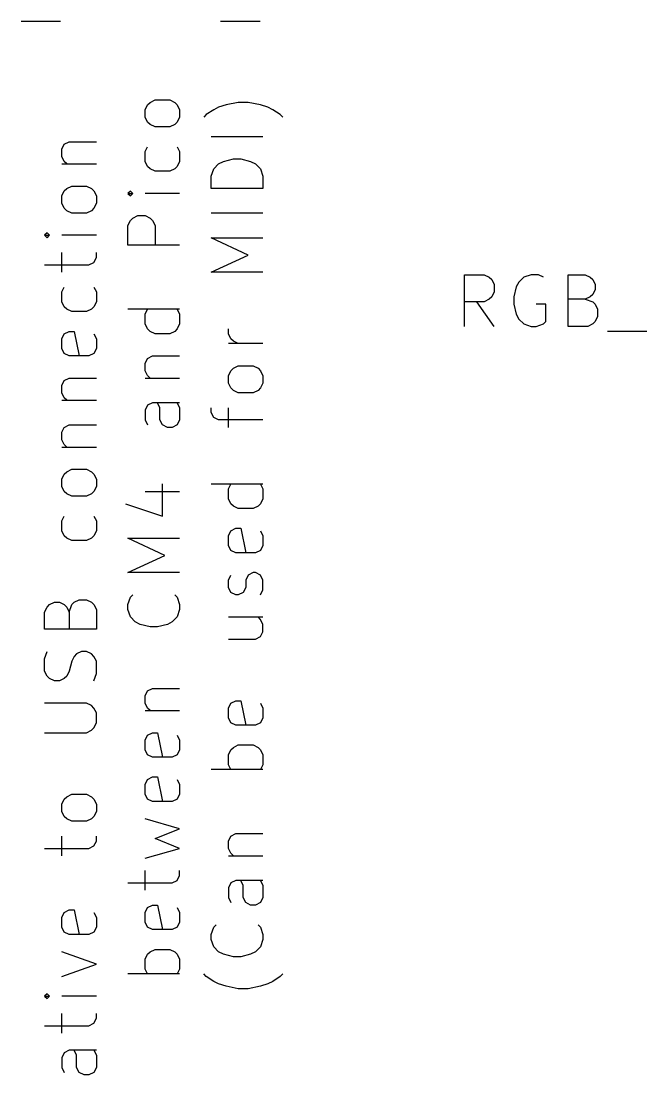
# Model space of a CAD drawing. Extents: x 0.4 to 11.3, y -7.9 to -0.4.
# Drawn here: x 3.61 to 4.215, y -3.697 to -2.678 of the extents above; entities that cross this region are included whole.
import ezdxf

# ---------------------------------------------------------------- set-up
doc = ezdxf.new("R2010")
doc.units = 0
doc.header["$MEASUREMENT"] = 0
doc.layers.add('BLUE3', color=171, linetype='CONTINUOUS')
doc.layers.add('BROWN2', color=54, linetype='CONTINUOUS')

msp = doc.modelspace()

# ---------------------------------------------------------------- linework, layer by layer
at = {"layer": 'BLUE3', "linetype": 'CONTINUOUS'}
for p, q in [((3.72972, -2.76331), (3.7321, -2.75855)), ((3.7321, -2.75855), (3.73448, -2.75617)), ((3.73448, -2.75617), (3.73924, -2.75379)), ((3.73924, -2.75379), (3.75353, -2.75379)), ((3.75353, -2.75379), (3.75829, -2.75617)), ((3.75829, -2.75617), (3.76067, -2.75855)), ((3.76067, -2.75855), (3.76305, -2.76331)), ((3.8007, -2.76093), (3.79593, -2.76331)), ((3.80784, -2.75855), (3.8007, -2.76093)), ((3.81974, -2.75617), (3.80784, -2.75855)), ((3.82927, -2.75617), (3.81974, -2.75617)), ((3.84117, -2.75855), (3.82927, -2.75617)), ((3.84831, -2.76093), (3.84117, -2.75855)), ((3.85307, -2.76331), (3.84831, -2.76093)), ((3.72972, -2.77045), (3.72972, -2.76331)), ((3.7321, -2.77522), (3.72972, -2.77045)), ((3.76305, -2.77045), (3.76067, -2.77522)), ((3.76305, -2.76331), (3.76305, -2.77045)), ((3.78879, -2.76807), (3.78641, -2.77046)), ((3.79593, -2.76331), (3.78879, -2.76807)), ((3.86022, -2.76807), (3.85307, -2.76331)), ((3.8626, -2.77046), (3.86022, -2.76807)), ((3.73448, -2.7776), (3.7321, -2.77522)), ((3.73924, -2.77998), (3.73448, -2.7776)), ((3.75353, -2.77998), (3.73924, -2.77998)), ((3.75829, -2.7776), (3.75353, -2.77998)), ((3.76067, -2.77522), (3.75829, -2.7776)), ((3.84355, -2.78951), (3.79355, -2.78951)), ((3.64922, -2.80141), (3.6516, -2.79665)), ((3.64922, -2.80855), (3.64922, -2.80141)), ((3.6516, -2.79665), (3.65636, -2.79426)), ((3.65636, -2.79426), (3.68255, -2.79426)), ((3.72972, -2.80379), (3.7321, -2.79903)), ((3.76067, -2.79903), (3.76305, -2.80379)), ((3.6516, -2.81331), (3.64922, -2.80855)), ((3.72972, -2.81331), (3.72972, -2.80379)), ((3.76305, -2.80379), (3.76305, -2.81331)), ((3.80546, -2.81331), (3.81498, -2.81094)), ((3.81498, -2.81094), (3.82212, -2.81094)), ((3.82212, -2.81094), (3.83165, -2.81331)), ((3.64922, -2.81569), (3.68255, -2.81569)), ((3.65398, -2.81569), (3.6516, -2.81331)), ((3.7321, -2.81807), (3.72972, -2.81331)), ((3.73448, -2.82046), (3.7321, -2.81807)), ((3.73924, -2.82283), (3.73448, -2.82046)), ((3.75829, -2.82046), (3.75353, -2.82283)), ((3.76067, -2.81807), (3.75829, -2.82046)), ((3.76305, -2.81331), (3.76067, -2.81807)), ((3.79355, -2.8276), (3.79593, -2.82046)), ((3.79593, -2.82046), (3.8007, -2.8157)), ((3.8007, -2.8157), (3.80546, -2.81331)), ((3.83165, -2.81331), (3.83641, -2.8157)), ((3.83641, -2.8157), (3.84117, -2.82046)), ((3.84117, -2.82046), (3.84355, -2.8276)), ((3.75353, -2.82283), (3.73924, -2.82283)), ((3.79355, -2.83951), (3.79355, -2.8276)), ((3.84355, -2.8276), (3.84355, -2.83951)), ((3.64922, -2.84664), (3.6516, -2.84188)), ((3.6516, -2.84188), (3.65398, -2.8395)), ((3.65398, -2.8395), (3.65874, -2.83712)), ((3.65874, -2.83712), (3.67303, -2.83712)), ((3.67303, -2.83712), (3.67779, -2.8395)), ((3.67779, -2.8395), (3.68017, -2.84188)), ((3.68017, -2.84188), (3.68255, -2.84664)), ((3.71543, -2.84189), (3.71305, -2.84427)), ((3.71781, -2.84427), (3.71543, -2.84189)), ((3.84355, -2.83951), (3.79355, -2.83951)), ((3.64922, -2.85378), (3.64922, -2.84664)), ((3.68255, -2.84664), (3.68255, -2.85378)), ((3.71305, -2.84427), (3.71543, -2.84665)), ((3.71305, -2.84427), (3.71781, -2.84427)), ((3.71543, -2.84665), (3.71781, -2.84427)), ((3.76305, -2.84427), (3.72972, -2.84427)), ((3.6516, -2.85855), (3.64922, -2.85378)), ((3.65398, -2.86093), (3.6516, -2.85855)), ((3.65874, -2.86331), (3.65398, -2.86093)), ((3.67303, -2.86331), (3.65874, -2.86331)), ((3.67779, -2.86093), (3.67303, -2.86331)), ((3.68017, -2.85855), (3.67779, -2.86093)), ((3.68255, -2.85378), (3.68017, -2.85855)), ((3.84355, -2.86332), (3.79355, -2.86332)), ((3.71305, -2.87522), (3.71543, -2.87046)), ((3.71543, -2.87046), (3.71781, -2.86807)), ((3.71781, -2.86807), (3.72257, -2.8657)), ((3.72257, -2.8657), (3.72972, -2.8657)), ((3.72972, -2.8657), (3.73448, -2.86807)), ((3.73448, -2.86807), (3.73686, -2.87046)), ((3.73686, -2.87046), (3.73924, -2.87522)), ((3.63493, -2.88236), (3.63255, -2.88474)), ((3.63731, -2.88474), (3.63493, -2.88236)), ((3.71305, -2.89427), (3.71305, -2.87522)), ((3.73924, -2.87522), (3.73924, -2.89427)), ((3.63255, -2.88474), (3.63493, -2.88712)), ((3.63255, -2.88474), (3.63731, -2.88474)), ((3.63493, -2.88712), (3.63731, -2.88474)), ((3.68255, -2.88474), (3.64922, -2.88474)), ((3.82927, -2.90379), (3.79355, -2.88713)), ((3.79355, -2.88713), (3.84355, -2.88713)), ((3.64922, -2.92045), (3.64922, -2.90141)), ((3.68255, -2.90617), (3.68255, -2.90141)), ((3.76305, -2.89427), (3.71305, -2.89427)), ((3.79355, -2.92046), (3.82927, -2.90379)), ((3.63255, -2.91331), (3.67541, -2.91331)), ((3.67541, -2.91331), (3.68017, -2.91093)), ((3.68017, -2.91093), (3.68255, -2.90617)), ((3.84355, -2.92046), (3.79355, -2.92046)), ((3.64922, -2.9395), (3.6516, -2.93474)), ((3.68017, -2.93474), (3.68255, -2.9395)), ((3.64922, -2.94902), (3.64922, -2.9395)), ((3.68255, -2.9395), (3.68255, -2.94902)), ((3.6516, -2.95379), (3.64922, -2.94902)), ((3.65398, -2.95617), (3.6516, -2.95379)), ((3.68017, -2.95379), (3.67779, -2.95617)), ((3.68255, -2.94902), (3.68017, -2.95379)), ((3.65874, -2.95855), (3.65398, -2.95617)), ((3.67303, -2.95855), (3.65874, -2.95855)), ((3.67779, -2.95617), (3.67303, -2.95855)), ((3.76305, -2.95617), (3.71305, -2.95617)), ((3.72972, -2.96093), (3.7321, -2.95617)), ((3.72972, -2.97045), (3.72972, -2.96093)), ((3.76067, -2.95617), (3.76305, -2.96093)), ((3.76305, -2.96093), (3.76305, -2.97045)), ((3.7321, -2.97522), (3.72972, -2.97045)), ((3.73448, -2.9776), (3.7321, -2.97522)), ((3.76067, -2.97522), (3.75829, -2.9776)), ((3.76305, -2.97045), (3.76067, -2.97522)), ((3.81022, -2.97998), (3.81022, -2.97522)), ((3.64922, -2.98474), (3.6516, -2.97998)), ((3.64922, -2.99426), (3.64922, -2.98474)), ((3.6516, -2.97998), (3.65636, -2.9776)), ((3.65636, -2.9776), (3.66112, -2.9776)), ((3.66112, -2.9776), (3.66589, -3.00141)), ((3.68017, -2.97998), (3.68255, -2.98474)), ((3.68255, -2.98474), (3.68255, -2.99426)), ((3.73924, -2.97998), (3.73448, -2.9776)), ((3.75353, -2.97998), (3.73924, -2.97998)), ((3.75829, -2.9776), (3.75353, -2.97998)), ((3.8126, -2.98474), (3.81022, -2.97998)), ((3.81498, -2.98713), (3.8126, -2.98474)), ((3.6516, -2.99903), (3.64922, -2.99426)), ((3.68255, -2.99426), (3.68017, -2.99903)), ((3.84355, -2.98951), (3.81022, -2.98951)), ((3.81974, -2.98951), (3.81498, -2.98713)), ((3.65636, -3.00141), (3.6516, -2.99903)), ((3.67541, -3.00141), (3.65636, -3.00141)), ((3.68017, -2.99903), (3.67541, -3.00141)), ((3.72972, -3.00855), (3.7321, -3.00379)), ((3.7321, -3.00379), (3.73686, -3.00141)), ((3.73686, -3.00141), (3.76305, -3.00141)), ((3.72972, -3.01569), (3.72972, -3.00855)), ((3.7321, -3.02045), (3.72972, -3.01569)), ((3.81022, -3.02046), (3.8126, -3.0157)), ((3.8126, -3.0157), (3.81498, -3.01331)), ((3.81498, -3.01331), (3.81974, -3.01093)), ((3.81974, -3.01093), (3.83403, -3.01093)), ((3.83403, -3.01093), (3.83879, -3.01331)), ((3.83879, -3.01331), (3.84117, -3.0157)), ((3.84117, -3.0157), (3.84355, -3.02046)), ((3.64922, -3.02998), (3.6516, -3.02522)), ((3.6516, -3.02522), (3.65636, -3.02283)), ((3.65636, -3.02283), (3.68255, -3.02283)), ((3.72972, -3.02283), (3.76305, -3.02283)), ((3.73448, -3.02283), (3.7321, -3.02045)), ((3.81022, -3.0276), (3.81022, -3.02046)), ((3.84355, -3.02046), (3.84355, -3.0276)), ((3.64922, -3.03712), (3.64922, -3.02998)), ((3.8126, -3.03236), (3.81022, -3.0276)), ((3.81498, -3.03474), (3.8126, -3.03236)), ((3.81974, -3.03712), (3.81498, -3.03474)), ((3.83879, -3.03474), (3.83403, -3.03712)), ((3.84117, -3.03236), (3.83879, -3.03474)), ((3.84355, -3.0276), (3.84117, -3.03236)), ((3.6516, -3.04188), (3.64922, -3.03712)), ((3.64922, -3.04426), (3.68255, -3.04426)), ((3.65398, -3.04426), (3.6516, -3.04188)), ((3.73686, -3.04664), (3.7321, -3.04902)), ((3.76305, -3.04664), (3.73686, -3.04664)), ((3.744, -3.0514), (3.74162, -3.04664)), ((3.76067, -3.04664), (3.76305, -3.0514)), ((3.83403, -3.03712), (3.81974, -3.03712)), ((3.7321, -3.04902), (3.72972, -3.05378)), ((3.72972, -3.05378), (3.72972, -3.06331)), ((3.744, -3.06331), (3.744, -3.0514)), ((3.76305, -3.0514), (3.76305, -3.06331)), ((3.79355, -3.05617), (3.79355, -3.05141)), ((3.79593, -3.06093), (3.79355, -3.05617)), ((3.81022, -3.07046), (3.81022, -3.05141)), ((3.72972, -3.06331), (3.7321, -3.06807)), ((3.74639, -3.06807), (3.744, -3.06331)), ((3.76305, -3.06331), (3.76067, -3.06807)), ((3.8007, -3.06331), (3.79593, -3.06093)), ((3.84355, -3.06331), (3.8007, -3.06331)), ((3.64922, -3.07521), (3.6516, -3.07045)), ((3.64922, -3.08235), (3.64922, -3.07521)), ((3.6516, -3.07045), (3.65636, -3.06807)), ((3.65636, -3.06807), (3.68255, -3.06807)), ((3.75115, -3.07045), (3.74639, -3.06807)), ((3.75591, -3.07045), (3.75115, -3.07045)), ((3.76067, -3.06807), (3.75591, -3.07045)), ((3.6516, -3.08712), (3.64922, -3.08235)), ((3.65398, -3.0895), (3.6516, -3.08712)), ((3.64922, -3.0895), (3.68255, -3.0895)), ((3.64922, -3.12045), (3.6516, -3.11569)), ((3.6516, -3.11569), (3.65398, -3.11331)), ((3.65398, -3.11331), (3.65874, -3.11093)), ((3.65874, -3.11093), (3.67303, -3.11093)), ((3.67303, -3.11093), (3.67779, -3.11331)), ((3.67779, -3.11331), (3.68017, -3.11569)), ((3.68017, -3.11569), (3.68255, -3.12045)), ((3.64922, -3.12759), (3.64922, -3.12045)), ((3.6516, -3.13235), (3.64922, -3.12759)), ((3.68255, -3.12759), (3.68017, -3.13235)), ((3.68255, -3.12045), (3.68255, -3.12759)), ((3.74639, -3.15616), (3.74639, -3.12521)), ((3.84355, -3.12522), (3.79355, -3.12522)), ((3.81022, -3.12998), (3.8126, -3.12522)), ((3.84117, -3.12522), (3.84355, -3.12998)), ((3.65398, -3.13474), (3.6516, -3.13235)), ((3.65874, -3.13711), (3.65398, -3.13474)), ((3.67303, -3.13711), (3.65874, -3.13711)), ((3.67779, -3.13474), (3.67303, -3.13711)), ((3.68017, -3.13235), (3.67779, -3.13474)), ((3.72972, -3.13235), (3.76305, -3.13235)), ((3.81022, -3.1395), (3.81022, -3.12998)), ((3.84355, -3.12998), (3.84355, -3.1395)), ((3.71067, -3.14426), (3.74639, -3.15616)), ((3.8126, -3.14426), (3.81022, -3.1395)), ((3.81498, -3.14665), (3.8126, -3.14426)), ((3.81974, -3.14902), (3.81498, -3.14665)), ((3.83879, -3.14665), (3.83403, -3.14902)), ((3.84117, -3.14426), (3.83879, -3.14665)), ((3.84355, -3.1395), (3.84117, -3.14426)), ((3.64922, -3.16093), (3.6516, -3.15617)), ((3.68017, -3.15617), (3.68255, -3.16093)), ((3.83403, -3.14902), (3.81974, -3.14902)), ((3.64922, -3.17045), (3.64922, -3.16093)), ((3.68255, -3.16093), (3.68255, -3.17045)), ((3.8126, -3.17046), (3.81736, -3.16807)), ((3.81736, -3.16807), (3.82212, -3.16807)), ((3.82212, -3.16807), (3.82689, -3.19188)), ((3.6516, -3.17521), (3.64922, -3.17045)), ((3.65398, -3.17759), (3.6516, -3.17521)), ((3.65874, -3.17997), (3.65398, -3.17759)), ((3.67779, -3.17759), (3.67303, -3.17997)), ((3.68017, -3.17521), (3.67779, -3.17759)), ((3.68255, -3.17045), (3.68017, -3.17521)), ((3.74877, -3.19426), (3.71305, -3.17759)), ((3.71305, -3.17759), (3.76305, -3.17759)), ((3.81022, -3.17522), (3.8126, -3.17046)), ((3.81022, -3.18474), (3.81022, -3.17522)), ((3.84117, -3.17046), (3.84355, -3.17522)), ((3.84355, -3.17522), (3.84355, -3.18474)), ((3.67303, -3.17997), (3.65874, -3.17997)), ((3.8126, -3.1895), (3.81022, -3.18474)), ((3.81736, -3.19188), (3.8126, -3.1895)), ((3.84117, -3.1895), (3.83641, -3.19188)), ((3.84355, -3.18474), (3.84117, -3.1895)), ((3.71305, -3.21093), (3.74877, -3.19426)), ((3.83641, -3.19188), (3.81736, -3.19188)), ((3.76305, -3.21093), (3.71305, -3.21093)), ((3.81022, -3.21807), (3.8126, -3.21331)), ((3.81022, -3.22522), (3.81022, -3.21807)), ((3.82927, -3.21331), (3.82689, -3.21807)), ((3.82689, -3.21807), (3.82689, -3.22522)), ((3.83403, -3.21093), (3.82927, -3.21331)), ((3.83641, -3.21093), (3.83403, -3.21093)), ((3.84117, -3.21331), (3.83641, -3.21093)), ((3.84355, -3.21807), (3.84117, -3.21331)), ((3.84355, -3.2276), (3.84355, -3.21807)), ((3.8126, -3.22998), (3.81022, -3.22522)), ((3.81736, -3.23236), (3.8126, -3.22998)), ((3.8245, -3.22998), (3.81974, -3.23236)), ((3.82689, -3.22522), (3.8245, -3.22998)), ((3.84117, -3.23236), (3.84355, -3.2276)), ((3.63731, -3.24188), (3.64207, -3.2395)), ((3.64207, -3.2395), (3.64684, -3.2395)), ((3.64684, -3.2395), (3.6516, -3.24188)), ((3.65874, -3.24188), (3.66112, -3.2395)), ((3.66112, -3.2395), (3.66589, -3.23712)), ((3.66589, -3.23712), (3.67303, -3.23712)), ((3.67303, -3.23712), (3.67779, -3.2395)), ((3.67779, -3.2395), (3.68017, -3.24188)), ((3.71305, -3.24188), (3.71543, -3.23473)), ((3.71543, -3.23473), (3.71781, -3.23235)), ((3.75829, -3.23235), (3.76067, -3.23473)), ((3.76067, -3.23473), (3.76305, -3.24188)), ((3.81974, -3.23236), (3.81736, -3.23236)), ((3.63255, -3.24902), (3.63493, -3.24426)), ((3.63255, -3.26569), (3.63255, -3.24902)), ((3.63493, -3.24426), (3.63731, -3.24188)), ((3.6516, -3.24188), (3.65398, -3.24426)), ((3.65398, -3.24426), (3.65636, -3.24902)), ((3.65636, -3.24902), (3.65874, -3.24188)), ((3.65636, -3.24902), (3.65636, -3.26569)), ((3.68017, -3.24188), (3.68255, -3.24664)), ((3.68255, -3.24664), (3.68255, -3.26569)), ((3.71305, -3.24664), (3.71305, -3.24188)), ((3.71543, -3.25378), (3.71305, -3.24664)), ((3.76305, -3.24664), (3.76067, -3.25378)), ((3.76305, -3.24188), (3.76305, -3.24664)), ((3.7202, -3.25854), (3.71543, -3.25378)), ((3.72496, -3.26093), (3.7202, -3.25854)), ((3.73448, -3.2633), (3.72496, -3.26093)), ((3.75115, -3.26093), (3.74162, -3.2633)), ((3.75591, -3.25854), (3.75115, -3.26093)), ((3.76067, -3.25378), (3.75591, -3.25854)), ((3.81022, -3.25379), (3.84355, -3.25379)), ((3.84117, -3.25617), (3.83879, -3.25379)), ((3.84355, -3.26093), (3.84117, -3.25617)), ((3.84355, -3.26807), (3.84355, -3.26093)), ((3.68255, -3.26569), (3.63255, -3.26569)), ((3.74162, -3.2633), (3.73448, -3.2633)), ((3.84117, -3.27283), (3.84355, -3.26807)), ((3.81022, -3.27522), (3.83641, -3.27522)), ((3.83641, -3.27522), (3.84117, -3.27283)), ((3.63255, -3.29426), (3.63493, -3.28711)), ((3.6635, -3.2895), (3.66112, -3.29188)), ((3.66827, -3.28711), (3.6635, -3.2895)), ((3.67303, -3.28711), (3.66827, -3.28711)), ((3.67779, -3.2895), (3.67303, -3.28711)), ((3.68017, -3.29188), (3.67779, -3.2895)), ((3.63255, -3.30616), (3.63255, -3.29426)), ((3.65874, -3.29664), (3.65636, -3.30616)), ((3.66112, -3.29188), (3.65874, -3.29664)), ((3.68255, -3.29664), (3.68017, -3.29188)), ((3.68255, -3.30854), (3.68255, -3.29664)), ((3.63493, -3.31093), (3.63255, -3.30616)), ((3.63731, -3.31331), (3.63493, -3.31093)), ((3.65398, -3.31093), (3.6516, -3.31331)), ((3.65636, -3.30616), (3.65398, -3.31093)), ((3.68017, -3.31569), (3.68255, -3.30854)), ((3.64207, -3.31569), (3.63731, -3.31331)), ((3.64684, -3.31569), (3.64207, -3.31569)), ((3.6516, -3.31331), (3.64684, -3.31569)), ((3.72972, -3.32997), (3.7321, -3.32521)), ((3.72972, -3.33711), (3.72972, -3.32997)), ((3.7321, -3.32521), (3.73686, -3.32283)), ((3.73686, -3.32283), (3.76305, -3.32283)), ((3.67303, -3.33712), (3.63255, -3.33712)), ((3.67779, -3.3395), (3.67303, -3.33712)), ((3.68017, -3.34188), (3.67779, -3.3395)), ((3.68255, -3.34664), (3.68017, -3.34188)), ((3.7321, -3.34187), (3.72972, -3.33711)), ((3.73448, -3.34426), (3.7321, -3.34187)), ((3.81022, -3.34188), (3.8126, -3.33712)), ((3.81022, -3.35141), (3.81022, -3.34188)), ((3.8126, -3.33712), (3.81736, -3.33474)), ((3.81736, -3.33474), (3.82212, -3.33474)), ((3.82212, -3.33474), (3.82689, -3.35855)), ((3.84117, -3.33712), (3.84355, -3.34188)), ((3.84355, -3.34188), (3.84355, -3.35141)), ((3.68255, -3.35617), (3.68255, -3.34664)), ((3.72972, -3.34426), (3.76305, -3.34426)), ((3.8126, -3.35617), (3.81022, -3.35141)), ((3.84355, -3.35141), (3.84117, -3.35617)), ((3.67779, -3.36331), (3.68017, -3.36093)), ((3.68017, -3.36093), (3.68255, -3.35617)), ((3.81736, -3.35855), (3.8126, -3.35617)), ((3.83641, -3.35855), (3.81736, -3.35855)), ((3.84117, -3.35617), (3.83641, -3.35855)), ((3.63255, -3.36569), (3.67303, -3.36569)), ((3.67303, -3.36569), (3.67779, -3.36331)), ((3.72972, -3.37283), (3.7321, -3.36807)), ((3.72972, -3.38235), (3.72972, -3.37283)), ((3.7321, -3.36807), (3.73686, -3.36569)), ((3.73686, -3.36569), (3.74162, -3.36569)), ((3.74162, -3.36569), (3.74639, -3.38949)), ((3.76067, -3.36807), (3.76305, -3.37283)), ((3.76305, -3.37283), (3.76305, -3.38235)), ((3.7321, -3.38711), (3.72972, -3.38235)), ((3.76305, -3.38235), (3.76067, -3.38711)), ((3.81022, -3.38712), (3.8126, -3.38236)), ((3.8126, -3.38236), (3.81498, -3.37998)), ((3.81498, -3.37998), (3.81974, -3.37759)), ((3.81974, -3.37759), (3.83403, -3.37759)), ((3.83403, -3.37759), (3.83879, -3.37998)), ((3.83879, -3.37998), (3.84117, -3.38236)), ((3.84117, -3.38236), (3.84355, -3.38712)), ((3.73686, -3.38949), (3.7321, -3.38711)), ((3.75591, -3.38949), (3.73686, -3.38949)), ((3.76067, -3.38711), (3.75591, -3.38949)), ((3.81022, -3.39664), (3.81022, -3.38712)), ((3.84355, -3.38712), (3.84355, -3.39664)), ((3.84355, -3.40141), (3.79355, -3.40141)), ((3.8126, -3.40141), (3.81022, -3.39664)), ((3.84355, -3.39664), (3.84117, -3.40141)), ((3.72972, -3.41569), (3.7321, -3.41093)), ((3.7321, -3.41093), (3.73686, -3.40854)), ((3.73686, -3.40854), (3.74162, -3.40854)), ((3.74162, -3.40854), (3.74639, -3.43235)), ((3.76067, -3.41093), (3.76305, -3.41569)), ((3.72972, -3.42521), (3.72972, -3.41569)), ((3.76305, -3.41569), (3.76305, -3.42521)), ((3.64922, -3.43473), (3.6516, -3.42997)), ((3.6516, -3.42997), (3.65398, -3.42759)), ((3.65398, -3.42759), (3.65874, -3.42521)), ((3.65874, -3.42521), (3.67303, -3.42521)), ((3.67303, -3.42521), (3.67779, -3.42759)), ((3.67779, -3.42759), (3.68017, -3.42997)), ((3.68017, -3.42997), (3.68255, -3.43473)), ((3.7321, -3.42997), (3.72972, -3.42521)), ((3.73686, -3.43235), (3.7321, -3.42997)), ((3.75591, -3.43235), (3.73686, -3.43235)), ((3.76067, -3.42997), (3.75591, -3.43235)), ((3.76305, -3.42521), (3.76067, -3.42997)), ((3.64922, -3.44187), (3.64922, -3.43473)), ((3.6516, -3.44664), (3.64922, -3.44187)), ((3.68255, -3.44187), (3.68017, -3.44664)), ((3.68255, -3.43473), (3.68255, -3.44187)), ((3.65398, -3.44902), (3.6516, -3.44664)), ((3.65874, -3.4514), (3.65398, -3.44902)), ((3.67303, -3.4514), (3.65874, -3.4514)), ((3.67779, -3.44902), (3.67303, -3.4514)), ((3.68017, -3.44664), (3.67779, -3.44902)), ((3.76305, -3.45854), (3.72972, -3.44902)), ((3.73924, -3.46807), (3.76305, -3.45854)), ((3.8126, -3.46569), (3.81736, -3.46331)), ((3.81736, -3.46331), (3.84355, -3.46331)), ((3.64922, -3.48473), (3.64922, -3.46569)), ((3.68017, -3.47521), (3.68255, -3.47044)), ((3.68255, -3.47044), (3.68255, -3.46569)), ((3.76305, -3.47759), (3.73924, -3.46807)), ((3.81022, -3.47045), (3.8126, -3.46569)), ((3.81022, -3.47759), (3.81022, -3.47045)), ((3.63255, -3.47759), (3.67541, -3.47759)), ((3.67541, -3.47759), (3.68017, -3.47521)), ((3.72972, -3.48711), (3.76305, -3.47759)), ((3.8126, -3.48235), (3.81022, -3.47759)), ((3.81022, -3.48474), (3.84355, -3.48474)), ((3.81498, -3.48474), (3.8126, -3.48235)), ((3.72972, -3.51807), (3.72972, -3.49902)), ((3.76067, -3.50854), (3.76305, -3.50378)), ((3.76305, -3.50378), (3.76305, -3.49902)), ((3.71305, -3.51093), (3.75591, -3.51093)), ((3.75591, -3.51093), (3.76067, -3.50854)), ((3.8126, -3.51093), (3.81022, -3.51569)), ((3.81022, -3.51569), (3.81022, -3.52521)), ((3.81736, -3.50854), (3.8126, -3.51093)), ((3.84355, -3.50854), (3.81736, -3.50854)), ((3.8245, -3.5133), (3.82212, -3.50854)), ((3.8245, -3.52521), (3.8245, -3.5133)), ((3.84117, -3.50854), (3.84355, -3.5133)), ((3.84355, -3.5133), (3.84355, -3.52521)), ((3.81022, -3.52521), (3.8126, -3.52997)), ((3.82689, -3.52997), (3.8245, -3.52521)), ((3.84355, -3.52521), (3.84117, -3.52997)), ((3.72972, -3.5395), (3.7321, -3.53474)), ((3.7321, -3.53474), (3.73686, -3.53235)), ((3.73686, -3.53235), (3.74162, -3.53235)), ((3.74162, -3.53235), (3.74639, -3.55616)), ((3.76067, -3.53474), (3.76305, -3.5395)), ((3.83165, -3.53235), (3.82689, -3.52997)), ((3.83641, -3.53235), (3.83165, -3.53235)), ((3.84117, -3.52997), (3.83641, -3.53235)), ((3.64922, -3.54426), (3.6516, -3.5395)), ((3.64922, -3.55378), (3.64922, -3.54426)), ((3.6516, -3.5395), (3.65636, -3.53711)), ((3.65636, -3.53711), (3.66112, -3.53711)), ((3.66112, -3.53711), (3.66589, -3.56092)), ((3.68017, -3.5395), (3.68255, -3.54426)), ((3.68255, -3.54426), (3.68255, -3.55378)), ((3.72972, -3.54902), (3.72972, -3.5395)), ((3.76305, -3.5395), (3.76305, -3.54902)), ((3.6516, -3.55854), (3.64922, -3.55378)), ((3.68255, -3.55378), (3.68017, -3.55854)), ((3.7321, -3.55378), (3.72972, -3.54902)), ((3.73686, -3.55616), (3.7321, -3.55378)), ((3.75591, -3.55616), (3.73686, -3.55616)), ((3.76067, -3.55378), (3.75591, -3.55616)), ((3.76305, -3.54902), (3.76067, -3.55378)), ((3.79355, -3.56093), (3.79593, -3.55378)), ((3.79593, -3.55378), (3.79831, -3.5514)), ((3.83879, -3.5514), (3.84117, -3.55378)), ((3.84117, -3.55378), (3.84355, -3.56093)), ((3.65636, -3.56092), (3.6516, -3.55854)), ((3.67541, -3.56092), (3.65636, -3.56092)), ((3.68017, -3.55854), (3.67541, -3.56092)), ((3.79355, -3.56569), (3.79355, -3.56093)), ((3.79593, -3.57283), (3.79355, -3.56569)), ((3.84355, -3.56569), (3.84117, -3.57283)), ((3.84355, -3.56093), (3.84355, -3.56569)), ((3.73448, -3.57759), (3.73924, -3.57521)), ((3.73924, -3.57521), (3.75353, -3.57521)), ((3.75353, -3.57521), (3.75829, -3.57759)), ((3.8007, -3.57759), (3.79593, -3.57283)), ((3.84117, -3.57283), (3.83641, -3.57759)), ((3.68255, -3.58949), (3.64922, -3.57759)), ((3.72972, -3.58473), (3.7321, -3.57997)), ((3.72972, -3.59426), (3.72972, -3.58473)), ((3.7321, -3.57997), (3.73448, -3.57759)), ((3.75829, -3.57759), (3.76067, -3.57997)), ((3.76067, -3.57997), (3.76305, -3.58473)), ((3.76305, -3.58473), (3.76305, -3.59426)), ((3.80546, -3.57997), (3.8007, -3.57759)), ((3.81498, -3.58235), (3.80546, -3.57997)), ((3.82212, -3.58235), (3.81498, -3.58235)), ((3.83165, -3.57997), (3.82212, -3.58235)), ((3.83641, -3.57759), (3.83165, -3.57997)), ((3.64922, -3.6014), (3.68255, -3.58949)), ((3.7321, -3.59902), (3.72972, -3.59426)), ((3.76305, -3.59426), (3.76067, -3.59902)), ((3.76305, -3.59902), (3.71305, -3.59902)), ((3.78879, -3.6014), (3.78641, -3.59902)), ((3.79593, -3.60616), (3.78879, -3.6014)), ((3.8007, -3.60854), (3.79593, -3.60616)), ((3.85307, -3.60616), (3.84831, -3.60854)), ((3.86022, -3.6014), (3.85307, -3.60616)), ((3.8626, -3.59902), (3.86022, -3.6014)), ((3.80784, -3.61093), (3.8007, -3.60854)), ((3.81974, -3.61331), (3.80784, -3.61093)), ((3.82927, -3.61331), (3.81974, -3.61331)), ((3.84117, -3.61093), (3.82927, -3.61331)), ((3.84831, -3.60854), (3.84117, -3.61093)), ((3.63493, -3.61807), (3.63255, -3.62045)), ((3.63255, -3.62045), (3.63493, -3.62283)), ((3.63255, -3.62045), (3.63731, -3.62045)), ((3.63731, -3.62045), (3.63493, -3.61807)), ((3.63493, -3.62283), (3.63731, -3.62045)), ((3.68255, -3.62045), (3.64922, -3.62045)), ((3.64922, -3.65616), (3.64922, -3.63711)), ((3.68255, -3.64187), (3.68255, -3.63711)), ((3.67541, -3.64902), (3.68017, -3.64664)), ((3.68017, -3.64664), (3.68255, -3.64187)), ((3.63255, -3.64902), (3.67541, -3.64902)), ((3.6516, -3.67521), (3.64922, -3.67997)), ((3.65636, -3.67283), (3.6516, -3.67521)), ((3.68255, -3.67283), (3.65636, -3.67283)), ((3.6635, -3.67759), (3.66112, -3.67283)), ((3.6635, -3.68949), (3.6635, -3.67759)), ((3.68017, -3.67283), (3.68255, -3.67759)), ((3.68255, -3.67759), (3.68255, -3.68949)), ((3.64922, -3.67997), (3.64922, -3.68949)), ((3.64922, -3.68949), (3.6516, -3.69426)), ((3.66589, -3.69426), (3.6635, -3.68949)), ((3.67065, -3.69663), (3.66589, -3.69426)), ((3.67541, -3.69663), (3.67065, -3.69663)), ((3.68017, -3.69426), (3.67541, -3.69663)), ((3.68255, -3.68949), (3.68017, -3.69426))]:
    msp.add_line(p, q, dxfattribs=at)
at = {"layer": 'BROWN2', "linetype": 'CONTINUOUS'}
for p, q in [((3.60982, -2.67757), (3.64791, -2.67757)), ((3.80268, -2.67757), (3.84077, -2.67757)), ((4.03839, -2.9728), (4.03839, -2.9228)), ((4.03839, -2.9228), (4.05743, -2.9228)), ((4.05743, -2.9228), (4.0622, -2.92519)), ((4.10267, -2.9228), (4.09553, -2.92519)), ((4.10981, -2.9228), (4.10267, -2.9228)), ((4.11458, -2.92519), (4.10981, -2.9228)), ((4.13839, -2.9728), (4.13839, -2.9228)), ((4.13839, -2.9228), (4.15506, -2.9228)), ((4.15506, -2.9228), (4.15981, -2.92519)), ((4.0622, -2.92519), (4.06458, -2.92757)), ((4.06458, -2.92757), (4.06696, -2.93233)), ((4.06696, -2.93233), (4.06696, -2.93947)), ((4.08839, -2.93471), (4.08601, -2.94423)), ((4.09077, -2.92995), (4.08839, -2.93471)), ((4.09553, -2.92519), (4.09077, -2.92995)), ((4.15981, -2.92519), (4.1622, -2.92757)), ((4.1622, -2.92757), (4.16458, -2.93233)), ((4.16458, -2.93233), (4.16458, -2.93709)), ((4.06458, -2.94423), (4.0622, -2.94661)), ((4.06696, -2.93947), (4.06458, -2.94423)), ((4.08601, -2.94423), (4.08601, -2.95137)), ((4.15981, -2.94423), (4.15506, -2.94661)), ((4.1622, -2.94185), (4.15981, -2.94423)), ((4.16458, -2.93709), (4.1622, -2.94185)), ((4.05743, -2.949), (4.03839, -2.949)), ((4.06696, -2.9728), (4.05029, -2.949)), ((4.0622, -2.94661), (4.05743, -2.949)), ((4.08601, -2.95137), (4.08839, -2.9609)), ((4.11696, -2.95137), (4.10743, -2.95137)), ((4.11696, -2.96804), (4.11696, -2.95137)), ((4.15506, -2.94661), (4.13839, -2.94661)), ((4.15506, -2.94661), (4.1622, -2.949)), ((4.1622, -2.949), (4.16458, -2.95137)), ((4.16458, -2.95137), (4.16696, -2.95614)), ((4.08839, -2.9609), (4.09077, -2.96566)), ((4.16696, -2.96328), (4.16458, -2.96804)), ((4.16696, -2.95614), (4.16696, -2.96328)), ((4.09077, -2.96566), (4.09553, -2.97043)), ((4.09553, -2.97043), (4.10267, -2.9728)), ((4.10267, -2.9728), (4.10743, -2.9728)), ((4.10743, -2.9728), (4.11458, -2.97043)), ((4.11458, -2.97043), (4.11696, -2.96804)), ((4.15743, -2.9728), (4.13839, -2.9728)), ((4.1622, -2.97043), (4.15743, -2.9728)), ((4.16458, -2.96804), (4.1622, -2.97043)), ((4.17648, -2.97757), (4.21458, -2.97757))]:
    msp.add_line(p, q, dxfattribs=at)

doc.saveas('drawing.dxf')
